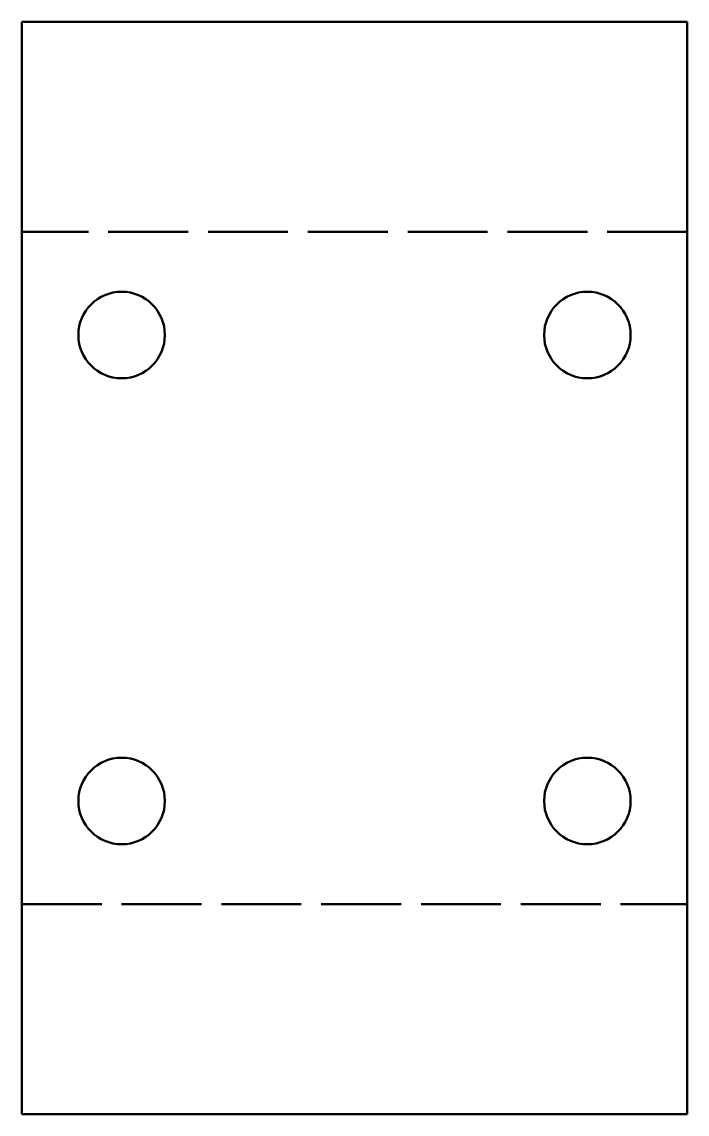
# Model space of a CAD drawing. Header units: millimetres. Extents: x 0 to 100, y -36 to 128.
import ezdxf

# ---------------------------------------------------------------- set-up
doc = ezdxf.new("R2010")
doc.units = ezdxf.units.MM
doc.linetypes.add('ACAD_ISO02W100', pattern=[15, 12, -3])
doc.linetypes.add('Сплошная', pattern=[0])
for name, color, linetype, lineweight in [('IV_BEND_DOWN', 7, 'Сплошная', 50), ('IV_INTERIOR_PROFILES', 7, 'Сплошная', 50), ('IV_OUTER_PROFILE', 7, 'Сплошная', 50)]:
    doc.layers.add(name, color=color, linetype=linetype, lineweight=lineweight)

msp = doc.modelspace()

# ---------------------------------------------------------------- linework, layer by layer
at = {"layer": 'IV_BEND_DOWN', "color": 1, "linetype": 'ACAD_ISO02W100'}
for p, q in [((100, 96.52), (0, 96.52)), ((0, -4.52), (100, -4.52))]:
    msp.add_line(p, q, dxfattribs=at)
at = {"layer": 'IV_INTERIOR_PROFILES'}
for centre in [(15, 81), (85, 81), (15, 11), (85, 11)]:
    msp.add_circle(centre, 6.5, dxfattribs=at)
at = {"layer": 'IV_OUTER_PROFILE'}
for p, q in [((0, -36.05), (0, 128.05)), ((0, 128.05), (100, 128.05)), ((100, 128.05), (100, -36.05)), ((100, -36.05), (0, -36.05))]:
    msp.add_line(p, q, dxfattribs=at)

doc.saveas('drawing.dxf')
